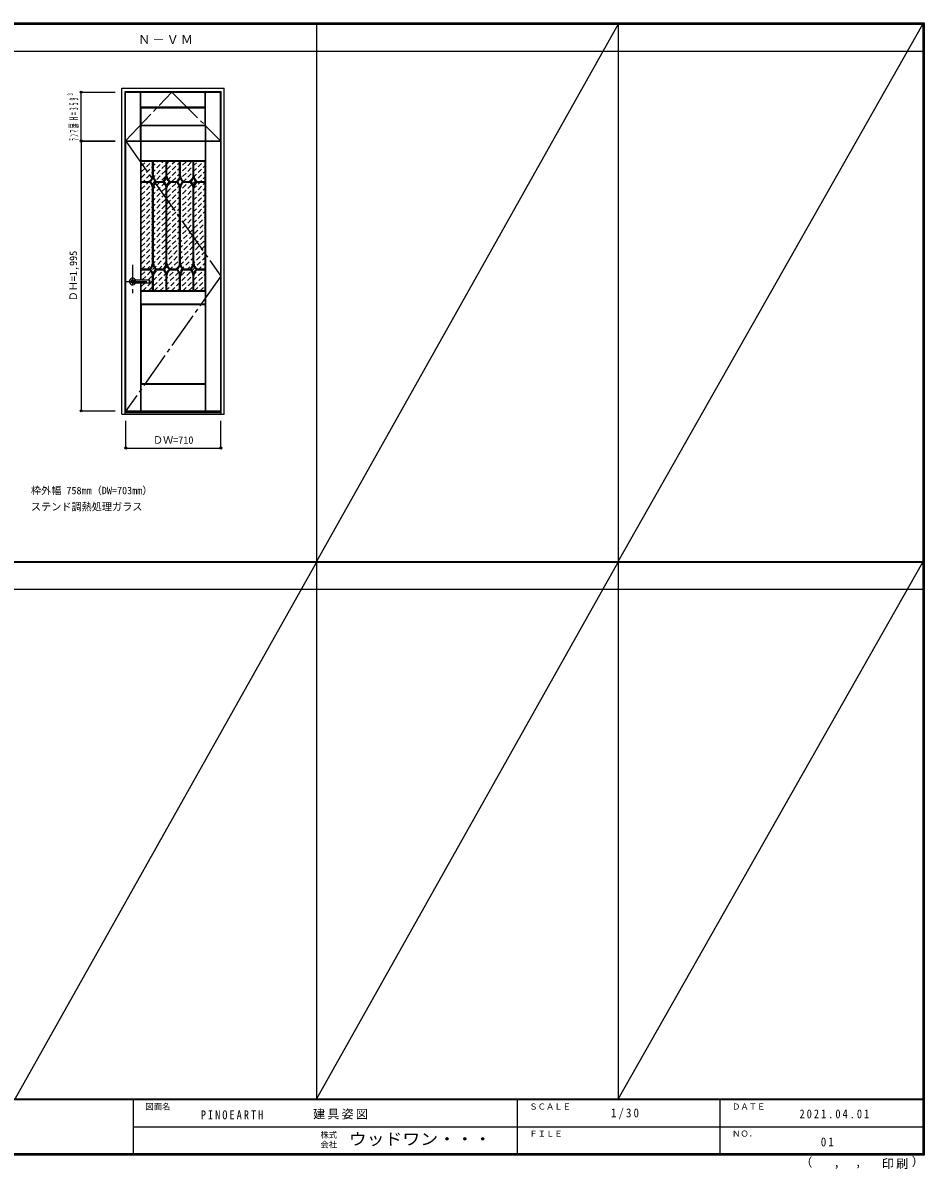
# Model space of a CAD drawing. Units: millimetres, scale not verified. Extents: x -6000 to 5700, y -4307 to 4175.
# Drawn here: x -966 to 5700, y -4307 to 4175 of the extents above; entities that cross this region are included whole.
import ezdxf
from ezdxf.enums import TextEntityAlignment as Align

# ---------------------------------------------------------------- set-up
doc = ezdxf.new("R2010")
doc.units = ezdxf.units.MM
doc.header["$LTSCALE"] = 30
doc.header["$PDMODE"] = 32
doc.header["$PDSIZE"] = 15
for name, pattern in [('CHAIN1', [8, 5, -1, 1, -1]), ('CHAIN2', [12, 9, -1, 1, -1]), ('DASHED1', [1.8, 1.2, -0.6])]:
    doc.linetypes.add(name, pattern=pattern)
for name, color, linetype in [('0-1_通り芯', 4, 'CHAIN1'), ('0-2_扉', 3, 'Continuous'), ('0-3_仕上げ', 4, 'Continuous'), ('0-4_枠', 3, 'Continuous'), ('0-5_レバー', 3, 'Continuous'), ('0-7', 7, 'CHAIN2'), ('0-A_文字', 7, 'Continuous'), ('0-B_寸法', 7, 'Continuous'), ('0-C_ハッチ', 4, 'DASHED1'), ('F-1_枠', 6, 'Continuous'), ('F-A_文字', 7, 'Continuous')]:
    doc.layers.add(name, color=color, linetype=linetype)
doc.styles.add('ＭＳ ゴシック', font='')
doc.styles.get('ＭＳ ゴシック').set_extended_font_data('MS Gothic')

msp = doc.modelspace()

# ---------------------------------------------------------------- linework, layer by layer
at = {"layer": '0-1_通り芯'}
for p, q in [((-154.2, 2385.75), (-154.2, 2175.75)), ((-199.2, 2261.75), (-9.2, 2261.75))]:
    msp.add_line(p, q, dxfattribs=at)
at = {"layer": '0-2_扉'}
for p, q in [((-206.7, 3303.25), (-206.7, 3662.25)), ((-206.7, 3662.25), (496.3, 3662.25)), ((-205.2, 1304.25), (-205.2, 3299.25)), ((-205.2, 3299.25), (497.8, 3299.25)), ((497.8, 1304.25), (497.8, 3299.25)), ((-205.2, 1304.25), (497.8, 1304.25))]:
    msp.add_line(p, q, dxfattribs=at)
msp.add_lwpolyline([(-206.7, 3303.25), (496.3, 3303.25), (496.3, 3662.25)], dxfattribs=at)
at = {"layer": '0-3_仕上げ', "color": 7}
for p, q in [((-95.7, 3303.25), (-95.7, 3662.25)), ((-94.2, 3549.75), (-94.2, 3662.25)), ((-92.7, 3551.25), (-92.7, 3662.25)), ((382.3, 3551.25), (382.3, 3662.25)), ((383.8, 3549.75), (383.8, 3662.25)), ((385.3, 3303.25), (385.3, 3662.25)), ((382.3, 3551.25), (-92.7, 3551.25)), ((-94.2, 3415.75), (-94.2, 3303.25)), ((-92.7, 3414.25), (-92.7, 3303.25)), ((382.3, 3414.25), (-92.7, 3414.25)), ((382.3, 3414.25), (382.3, 3303.25)), ((383.8, 3415.75), (383.8, 3303.25)), ((-94.2, 2273.25), (-94.2, 3299.25)), ((-92.7, 3151.75), (-92.7, 3299.25)), ((-91.2, 3153.25), (-91.2, 3299.25)), ((383.8, 3153.25), (383.8, 3299.25)), ((385.3, 3151.75), (385.3, 3299.25)), ((386.8, 1304.25), (386.8, 3299.25)), ((-91.2, 3153.25), (-92.7, 3151.75)), ((-90.2, 3149.25), (-92.7, 3151.75)), ((383.8, 3153.25), (-91.2, 3153.25)), ((385.3, 3151.75), (382.8, 3149.25)), ((383.8, 3153.25), (385.3, 3151.75)), ((-94.2, 1304.25), (-94.2, 2250.25)), ((-91.2, 2187.25), (-92.7, 2188.75)), ((-91.2, 2095.25), (-91.2, 2187.25)), ((383.8, 2187.25), (-91.2, 2187.25)), ((382.8, 2191.25), (385.3, 2188.75)), ((383.8, 2187.25), (385.3, 2188.75)), ((383.8, 2095.25), (383.8, 2187.25)), ((385.3, 2093.75), (385.3, 2188.75)), ((-91.2, 2095.25), (-92.7, 2093.75)), ((-91.2, 2095.25), (383.8, 2095.25)), ((385.3, 2093.75), (382.8, 2091.25)), ((383.8, 2095.25), (385.3, 2093.75)), ((-92.7, 1304.25), (-92.7, 1501.75)), ((-91.2, 1304.25), (-91.2, 1500.25)), ((383.8, 1500.25), (-91.2, 1500.25)), ((382.8, 1504.25), (385.3, 1501.75)), ((383.8, 1500.25), (385.3, 1501.75)), ((383.8, 1304.25), (383.8, 1500.25)), ((385.3, 1304.25), (385.3, 1501.75))]:
    msp.add_line(p, q, dxfattribs=at)
at = {"layer": '0-3_仕上げ', "color": 3}
for p, q in [((-91.7, 3418.25), (-91.7, 3547.25)), ((-91.7, 3547.25), (381.3, 3547.25)), ((382.8, 3149.25), (-90.2, 3149.25)), ((-90.2, 2273.25), (-90.2, 3149.25)), ((382.8, 2191.25), (382.8, 3149.25)), ((-90.2, 2191.25), (-90.2, 2250.25)), ((382.8, 2191.25), (-90.2, 2191.25)), ((-90.2, 2091.25), (-90.2, 1504.25)), ((382.8, 1504.25), (-90.2, 1504.25))]:
    msp.add_line(p, q, dxfattribs=at)
at = {"layer": '0-3_仕上げ'}
for p, q in [((-6.7, 3044.44), (-6.7, 3149.25)), ((-0.7, 3044.25), (-0.7, 3149.25)), ((93.3, 3044.35), (93.3, 3149.25)), ((99.3, 3044.35), (99.3, 3149.25)), ((193.3, 3044.35), (193.3, 3149.25)), ((199.3, 3044.35), (199.3, 3149.25)), ((293.3, 3044.35), (293.3, 3149.25)), ((299.3, 3044.35), (299.3, 3149.25)), ((-90.2, 3002.25), (-29.68, 3002.25)), ((-90.2, 2996.25), (-29.68, 2996.25)), ((22.27, 3002.25), (70.32, 3002.25)), ((22.27, 2996.25), (70.32, 2996.25)), ((122.27, 3002.25), (170.32, 3002.25)), ((122.27, 2996.25), (170.32, 2996.25)), ((222.27, 3002.25), (270.32, 3002.25)), ((222.27, 2996.25), (270.32, 2996.25)), ((322.27, 3002.25), (382.8, 3002.25)), ((322.27, 2996.25), (382.8, 2996.25)), ((-6.7, 2396.35), (-6.7, 2954.15)), ((-0.7, 2396.35), (-0.7, 2954.15)), ((93.3, 2396.35), (93.3, 2954.15)), ((99.3, 2396.35), (99.3, 2954.15)), ((193.3, 2396.35), (193.3, 2954.15)), ((199.3, 2396.35), (199.3, 2954.15)), ((293.3, 2396.35), (293.3, 2954.15)), ((299.3, 2396.35), (299.3, 2954.15)), ((-90.2, 2354.25), (-29.68, 2354.25)), ((-90.2, 2348.25), (-29.68, 2348.25)), ((-6.7, 2191.25), (-6.7, 2306.15)), ((-0.7, 2191.25), (-0.7, 2306.15)), ((22.27, 2354.25), (70.32, 2354.25)), ((22.27, 2348.25), (70.32, 2348.25)), ((93.3, 2191.25), (93.3, 2306.15)), ((99.3, 2191.25), (99.3, 2306.15)), ((122.27, 2354.25), (170.32, 2354.25)), ((122.27, 2348.25), (170.32, 2348.25)), ((193.3, 2191.25), (193.3, 2306.15)), ((199.3, 2191.25), (199.3, 2306.15)), ((222.27, 2354.25), (270.32, 2354.25)), ((222.27, 2348.25), (270.32, 2348.25)), ((293.3, 2191.25), (293.3, 2306.15)), ((299.3, 2191.25), (299.3, 2306.15)), ((322.27, 2354.25), (382.8, 2354.25)), ((322.27, 2348.25), (382.8, 2348.25))]:
    msp.add_line(p, q, dxfattribs=at)
at = {"layer": '0-3_仕上げ', "linetype": 'CHAIN1'}
for p, q in [((-3.7, 3044.25), (-3.7, 3149.25)), ((96.3, 3044.25), (96.3, 3149.25)), ((196.3, 3044.25), (196.3, 3149.25)), ((296.3, 3044.25), (296.3, 3149.25)), ((-90.2, 2999.25), (-28.7, 2999.25)), ((21.3, 2999.25), (71.3, 2999.25)), ((121.3, 2999.25), (171.3, 2999.25)), ((221.3, 2999.25), (271.3, 2999.25)), ((321.3, 2999.25), (382.8, 2999.25)), ((-3.7, 2396.25), (-3.7, 2954.25)), ((96.3, 2396.25), (96.3, 2954.25)), ((196.3, 2396.25), (196.3, 2954.25)), ((296.3, 2396.25), (296.3, 2954.25)), ((-90.2, 2351.25), (-28.7, 2351.25)), ((-3.7, 2191.25), (-3.7, 2306.25)), ((21.3, 2351.25), (71.3, 2351.25)), ((96.3, 2191.25), (96.3, 2306.25)), ((121.3, 2351.25), (171.3, 2351.25)), ((196.3, 2191.25), (196.3, 2306.25)), ((221.3, 2351.25), (271.3, 2351.25)), ((296.3, 2191.25), (296.3, 2306.25)), ((321.3, 2351.25), (382.8, 2351.25))]:
    msp.add_line(p, q, dxfattribs=at)
at = {"layer": '0-3_仕上げ', "color": 7}
for points in [[(-92.7, 3551.25), (-94.2, 3549.75), (-91.7, 3547.25)], [(382.3, 3551.25), (383.8, 3549.75), (381.3, 3547.25)], [(-92.7, 3414.25), (-94.2, 3415.75), (-91.7, 3418.25)], [(382.3, 3414.25), (383.8, 3415.75), (381.3, 3418.25)], [(-90.2, 2091.25), (-92.7, 2093.75), (-92.7, 2188.75), (-90.2, 2191.25)], [(-91.2, 1500.25), (-92.7, 1501.75), (-90.2, 1504.25)]]:
    msp.add_lwpolyline(points, dxfattribs=at)
at = {"layer": '0-3_仕上げ', "color": 3}
for points in [[(-91.7, 3418.25), (381.3, 3418.25), (381.3, 3547.25)], [(-90.2, 2091.25), (382.8, 2091.25), (382.8, 1504.25)]]:
    msp.add_lwpolyline(points, dxfattribs=at)
at = {"layer": '0-3_仕上げ'}
for centre, radius, start, end in [((-63.58, 3048.07), 57, 306.49767, 356.34853), ((-63.58, 2950.43), 57, 3.74636, 53.50233), ((-63.58, 3048.07), 63, 309.20041, 341.88743), ((-63.58, 2950.43), 63, 18.11257, 50.79959), ((56.18, 3048.07), 63, 198.11257, 230.79959), ((56.18, 2950.43), 63, 129.20041, 161.88743), ((56.18, 3048.07), 57, 183.65147, 233.50233), ((56.18, 2950.43), 57, 126.49767, 176.25364), ((36.42, 3048.07), 57, 306.49767, 356.25364), ((36.42, 2950.43), 57, 3.74636, 53.50233), ((36.42, 3048.07), 63, 309.20041, 341.88743), ((36.42, 2950.43), 63, 18.11257, 50.79959), ((156.18, 3048.07), 63, 198.11257, 230.79959), ((156.18, 2950.43), 63, 129.20041, 161.88743), ((156.18, 3048.07), 57, 183.65147, 233.50233), ((156.18, 2950.43), 57, 126.49767, 176.25364), ((136.42, 3048.07), 57, 306.49767, 356.25364), ((136.42, 2950.43), 57, 3.74636, 53.50233), ((136.42, 3048.07), 63, 309.20041, 341.88743), ((136.42, 2950.43), 63, 18.11257, 50.79959), ((256.18, 3048.07), 63, 198.11257, 230.79959), ((256.18, 2950.43), 63, 129.20041, 161.88743), ((256.18, 3048.07), 57, 183.65147, 233.50233), ((256.18, 2950.43), 57, 126.49767, 176.25364), ((236.42, 3048.07), 57, 306.49767, 356.25364), ((236.42, 2950.43), 57, 3.74636, 53.50233), ((236.42, 3048.07), 63, 309.20041, 341.88743), ((236.42, 2950.43), 63, 18.11257, 50.79959), ((356.18, 3048.07), 63, 198.11257, 230.79959), ((356.18, 2950.43), 63, 129.20041, 161.88743), ((356.18, 3048.07), 57, 183.65147, 233.50233), ((356.18, 2950.43), 57, 126.49767, 176.25364), ((-63.58, 2400.07), 57, 306.49767, 356.25364), ((-63.58, 2400.07), 63, 309.20041, 341.88743), ((56.18, 2400.07), 63, 198.11257, 230.79959), ((56.18, 2400.07), 57, 183.74636, 233.50233), ((36.42, 2400.07), 57, 306.49767, 356.25364), ((36.42, 2400.07), 63, 309.20041, 341.88743), ((156.18, 2400.07), 63, 198.11257, 230.79959), ((156.18, 2400.07), 57, 183.74636, 233.50233), ((136.42, 2400.07), 57, 306.49767, 356.25364), ((136.42, 2400.07), 63, 309.20041, 341.88743), ((256.18, 2400.07), 63, 198.11257, 230.79959), ((256.18, 2400.07), 57, 183.74636, 233.50233), ((236.42, 2400.07), 57, 306.49767, 356.25364), ((236.42, 2400.07), 63, 309.20041, 341.88743), ((356.18, 2400.07), 63, 198.11257, 230.79959), ((356.18, 2400.07), 57, 183.74636, 233.50233), ((-63.58, 2302.43), 57, 3.74636, 53.50233), ((-63.58, 2302.43), 63, 18.11257, 50.79959), ((56.18, 2302.43), 63, 129.20041, 161.88743), ((56.18, 2302.43), 57, 126.49767, 176.25364), ((36.42, 2302.43), 57, 3.74636, 53.50233), ((36.42, 2302.43), 63, 18.11257, 50.79959), ((156.18, 2302.43), 63, 129.20041, 161.88743), ((156.18, 2302.43), 57, 126.49767, 176.25364), ((136.42, 2302.43), 57, 3.74636, 53.50233), ((136.42, 2302.43), 63, 18.11257, 50.79959), ((256.18, 2302.43), 63, 129.20041, 161.88743), ((256.18, 2302.43), 57, 126.49767, 176.25364), ((236.42, 2302.43), 57, 3.74636, 53.50233), ((236.42, 2302.43), 63, 18.11257, 50.79959), ((356.18, 2302.43), 63, 129.20041, 161.88743), ((356.18, 2302.43), 57, 126.49767, 176.25364)]:
    msp.add_arc(centre, radius, start, end, dxfattribs=at)
at = {"layer": '0-3_仕上げ', "linetype": 'CHAIN1'}
for centre, start, end in [((-63.58, 3048.07), 305.54226, 356.34853), ((-63.58, 2950.43), 3.65147, 54.45774), ((56.18, 3048.07), 183.65147, 234.45774), ((56.18, 2950.43), 125.54226, 176.34853), ((36.42, 3048.07), 305.54226, 356.34853), ((36.42, 2950.43), 3.65147, 54.45774), ((156.18, 3048.07), 183.65147, 234.45774), ((156.18, 2950.43), 125.54226, 176.34853), ((136.42, 3048.07), 305.54226, 356.34853), ((136.42, 2950.43), 3.65147, 54.45774), ((256.18, 3048.07), 183.65147, 234.45774), ((256.18, 2950.43), 125.54226, 176.34853), ((236.42, 3048.07), 305.54226, 356.34853), ((236.42, 2950.43), 3.65147, 54.45774), ((356.18, 3048.07), 183.65147, 234.45774), ((356.18, 2950.43), 125.54226, 176.34853), ((-63.58, 2400.07), 305.54226, 356.34853), ((56.18, 2400.07), 183.65147, 234.45774), ((36.42, 2400.07), 305.54226, 356.34853), ((156.18, 2400.07), 183.65147, 234.45774), ((136.42, 2400.07), 305.54226, 356.34853), ((256.18, 2400.07), 183.65147, 234.45774), ((236.42, 2400.07), 305.54226, 356.34853), ((356.18, 2400.07), 183.65147, 234.45774), ((-63.58, 2302.43), 3.65147, 54.45774), ((56.18, 2302.43), 125.54226, 176.34853), ((36.42, 2302.43), 3.65147, 54.45774), ((156.18, 2302.43), 125.54226, 176.34853), ((136.42, 2302.43), 3.65147, 54.45774), ((256.18, 2302.43), 125.54226, 176.34853), ((236.42, 2302.43), 3.65147, 54.45774), ((356.18, 2302.43), 125.54226, 176.34853)]:
    msp.add_arc(centre, 60, start, end, dxfattribs=at)
at = {"layer": '0-4_枠'}
for p, q in [((-234.2, 1279.25), (-234.2, 3691.25)), ((-234.2, 3691.25), (523.8, 3691.25)), ((-210.2, 1279.25), (-210.2, 3667.25)), ((-210.2, 3667.25), (499.8, 3667.25)), ((499.8, 1279.25), (499.8, 3667.25)), ((523.8, 1279.25), (523.8, 3691.25)), ((-234.2, 1279.25), (523.8, 1279.25)), ((-210.2, 1294.25), (499.8, 1294.25)), ((-210.2, 1291.25), (499.8, 1291.25))]:
    msp.add_line(p, q, dxfattribs=at)
at = {"layer": '0-5_レバー'}
for p, q in [((-154.2, 2271.25), (-135.2, 2271.25)), ((-154.2, 2252.25), (-135.2, 2252.25)), ((-135.2, 2272.25), (-134.2, 2273.25)), ((-135.2, 2251.25), (-135.2, 2272.25)), ((-135.2, 2251.25), (-134.2, 2250.25)), ((-134.2, 2273.25), (-30.2, 2273.25)), ((-30.2, 2250.25), (-134.2, 2250.25)), ((-29.2, 2272.25), (-30.2, 2273.25)), ((-29.2, 2251.25), (-30.2, 2250.25)), ((-29.2, 2251.25), (-29.2, 2272.25))]:
    msp.add_line(p, q, dxfattribs=at)
at = {"layer": '0-5_レバー', "color": 4}
for p, q in [((-134.2, 2250.25), (-134.2, 2273.25)), ((-30.2, 2273.25), (-30.2, 2250.25))]:
    msp.add_line(p, q, dxfattribs=at)
for radius, start, end in [(24.55, 27.93255, 332.06745), (11, 59.72736, 300.27264)]:
    msp.add_arc((-154.2, 2261.75), radius, start, end, dxfattribs=at)
at = {"layer": '0-5_レバー'}
msp.add_arc((-154.2, 2261.75), 9.5, 90, 270, dxfattribs=at)
at = {"layer": '0-7'}
for p, q in [((-205.2, 3299.25), (497.8, 2301.75)), ((497.8, 2301.75), (-205.2, 1304.25))]:
    msp.add_line(p, q, dxfattribs=at)
msp.add_lwpolyline([(-206.7, 3303.25), (134.8, 3662.25), (496.3, 3303.25)], dxfattribs=at)
at = {"layer": '0-B_寸法', "color": 4}
for p, q in [((-534.2, 3303.25), (-534.2, 3662.25)), ((-534.2, 3662.25), (-284.2, 3662.25)), ((-534.2, 3303.25), (-284.2, 3303.25)), ((-534.2, 3299.25), (-284.2, 3299.25)), ((-534.2, 3299.25), (-534.2, 1304.25)), ((-534.2, 1304.25), (-284.2, 1304.25)), ((-205.2, 1029.25), (-205.2, 1229.25)), ((497.8, 1029.25), (497.8, 1229.25)), ((-205.2, 1029.25), (497.8, 1029.25))]:
    msp.add_line(p, q, dxfattribs=at)
at = {"layer": '0-B_寸法'}
for p in [(-534.2, 3662.25), (-534.2, 3303.25), (-534.2, 3299.25), (-534.2, 1304.25), (-205.2, 1029.25), (497.8, 1029.25)]:
    msp.add_point(p, dxfattribs=at)
at = {"layer": '0-C_ハッチ'}
for p, q in [((-90.2, 3114.31), (-55.26, 3149.25)), ((-90.2, 2690.04), (369.01, 3149.25)), ((-90.2, 2732.47), (326.58, 3149.25)), ((-90.2, 2774.9), (284.15, 3149.25)), ((-90.2, 2817.32), (241.73, 3149.25)), ((-90.2, 2859.75), (199.3, 3149.25)), ((-90.2, 2902.18), (156.87, 3149.25)), ((-90.2, 2944.6), (114.45, 3149.25)), ((-90.2, 2987.03), (72.02, 3149.25)), ((-90.2, 3029.46), (29.59, 3149.25)), ((-90.2, 3071.88), (-12.83, 3149.25)), ((-90.2, 2647.62), (382.8, 3120.62)), ((-90.2, 2605.19), (382.8, 3078.19)), ((-90.2, 2562.77), (382.8, 3035.77)), ((-90.2, 2520.34), (382.8, 2993.34)), ((-90.2, 2477.91), (382.8, 2950.91)), ((-90.2, 2435.49), (382.8, 2908.49)), ((-90.2, 2393.06), (382.8, 2866.06)), ((-90.2, 2350.63), (382.8, 2823.63)), ((-90.2, 2308.21), (382.8, 2781.21)), ((-82.73, 2273.25), (382.8, 2738.78)), ((-79.88, 2191.25), (382.8, 2653.93)), ((-40.3, 2273.25), (382.8, 2696.35)), ((-37.45, 2191.25), (382.8, 2611.5)), ((4.97, 2191.25), (382.8, 2569.07)), ((47.4, 2191.25), (382.8, 2526.65)), ((89.83, 2191.25), (382.8, 2484.22)), ((132.25, 2191.25), (382.8, 2441.8)), ((174.68, 2191.25), (382.8, 2399.37)), ((217.11, 2191.25), (382.8, 2356.94)), ((259.53, 2191.25), (382.8, 2314.52)), ((-90.2, 2223.35), (-63.3, 2250.25)), ((301.96, 2191.25), (382.8, 2272.09)), ((344.39, 2191.25), (382.8, 2229.66))]:
    msp.add_line(p, q, dxfattribs=at)
at = {"layer": 'F-1_枠'}
for p, q in [((-6000, 4175), (5700, 4175)), ((-6000, 4170), (5700, 4170)), ((-6000, 4165), (5700, 4165)), ((1204.8, 4175), (1204.8, -3790)), ((3436.4, 4175), (3436.4, -3790)), ((5690, 4175), (5690, -4205)), ((5695, 4175), (5695, -4205)), ((5700, 4175), (5700, -4205)), ((-6000, 3965), (5700, 3965)), ((-6000, 190.5), (5700, 190.5)), ((-6000, 187.5), (5700, 187.5)), ((-6000, 184.5), (5700, 184.5)), ((-6000, -15.5), (5700, -15.5)), ((5700, -3790), (-6000, -3790)), ((5700, -3795), (-6000, -3795)), ((-150, -3795), (-150, -4195)), ((2690, -3795), (2690, -4195)), ((4190, -3795), (4190, -4195)), ((-150, -3995), (5690, -3995.01)), ((5700, -4195), (-6000, -4195)), ((5700, -4200), (-6000, -4200)), ((5700, -4205), (-6000, -4205))]:
    msp.add_line(p, q, dxfattribs=at)
at = {"layer": 'F-A_文字'}
for p, q in [((3436.4, 4165), (1204.8, 190.5)), ((3436.4, 190.5), (5690, 4165)), ((1204.8, 184.5), (-1026.8, -3790)), ((1204.8, -3790), (3436.4, 184.5)), ((3436.4, -3790), (5690, 184.5))]:
    msp.add_line(p, q, dxfattribs=at)

# ---------------------------------------------------------------- texts
at = {"layer": '0-A_文字', "style": 'ＭＳ ゴシック'}
for s, p in [('枠外幅 758mm（DW=703mm）', (-906.8, 670.5)), ('ステンド調熱処理ガラス', (-906.8, 550.5))]:
    msp.add_text(s, height=54.99, dxfattribs=at).set_placement(p, align=Align.BOTTOM_LEFT)
at = {"layer": '0-A_文字', "insert": (-113.5, 4020), "char_height": 65.98, "attachment_point": 7, "style": 'ＭＳ ゴシック'}
msp.add_mtext('\\T1.17;Ｎ－ＶＭ', dxfattribs=at)
at = {"layer": '0-B_寸法', "style": 'ＭＳ ゴシック'}
msp.add_text('ＤＨ=1,995', height=54.99, rotation=90, dxfattribs=at).set_placement((-549.2, 2114.25), align=Align.BOTTOM_LEFT)
msp.add_text('ＤＷ=710', height=54.99, dxfattribs=at).set_placement((-4.2, 1044.25), align=Align.BOTTOM_LEFT)
at = {"layer": '0-B_寸法', "insert": (-549.2, 3302.75), "char_height": 65.98, "attachment_point": 7, "rotation": 90, "style": 'ＭＳ ゴシック'}
msp.add_mtext('\\T1.67;\\W0.4;ﾗﾝﾏ扉H=359³', dxfattribs=at)
at = {"layer": 'F-A_文字', "style": 'ＭＳ ゴシック'}
for s, height, p in [('図面名', 43.99, (-60, -3880)), ('ＳＣＡＬＥ', 43.99, (2780, -3880)), ('ＤＡＴＥ', 43.99, (4280, -3880)), ('株式', 43.99, (1235, -4089)), ('ＦＩＬＥ', 43.99, (2780, -4080)), ('ＮＯ．', 43.99, (4280, -4080)), ('会社', 43.99, (1235, -4161)), ('（', 65.98, (4784.03, -4308.31)), ('）', 65.98, (5608.4, -4304.13)), (',', 65.98, (5031.28, -4308.31)), (',', 65.98, (5190.2, -4305.53))]:
    msp.add_text(s, height=height, dxfattribs=at).set_placement(p, align=Align.BOTTOM_LEFT)
at = {"layer": 'F-A_文字', "style": 'ＭＳ ゴシック', "width": 1.1}
msp.add_text('ウッドワン・・・', height=87.98, dxfattribs=at).set_placement((1445, -4155), align=Align.BOTTOM_LEFT)
at = {"layer": 'F-A_文字', "char_height": 65.98, "attachment_point": 7, "style": 'ＭＳ ゴシック'}
for s, insert in [('\\T1.39;\\W0.85;PINOEARTH', (350, -3940)), ('\\T1.17;建具姿図', (1180.42, -3940)), ('\\T1.38;\\W0.9;1/30', (3383.75, -3940)), ('\\T1.39;\\W0.85;2021.04.01', (4778.75, -3932.5)), ('\\T1.36;\\W0.9;01', (4936.25, -4140)), ('\\T1.17;印刷', (5388.15, -4306.92))]:
    msp.add_mtext(s, dxfattribs=dict(at, insert=insert))

doc.saveas('drawing.dxf')
